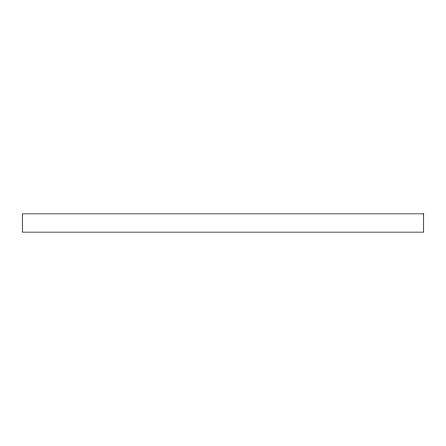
<?xml version="1.0" encoding="UTF-8"?>
<svg xmlns="http://www.w3.org/2000/svg" width="446" height="446" viewBox="0 0 446 446"><rect width="100%" height="100%" fill="white"/><g stroke="black" fill="none" stroke-linecap="round" stroke-linejoin="round"><path stroke-width="0.67" d="M423.7 213.863L22.3 213.863L22.3 232.137L423.7 232.137L423.7 213.863"/></g></svg>
